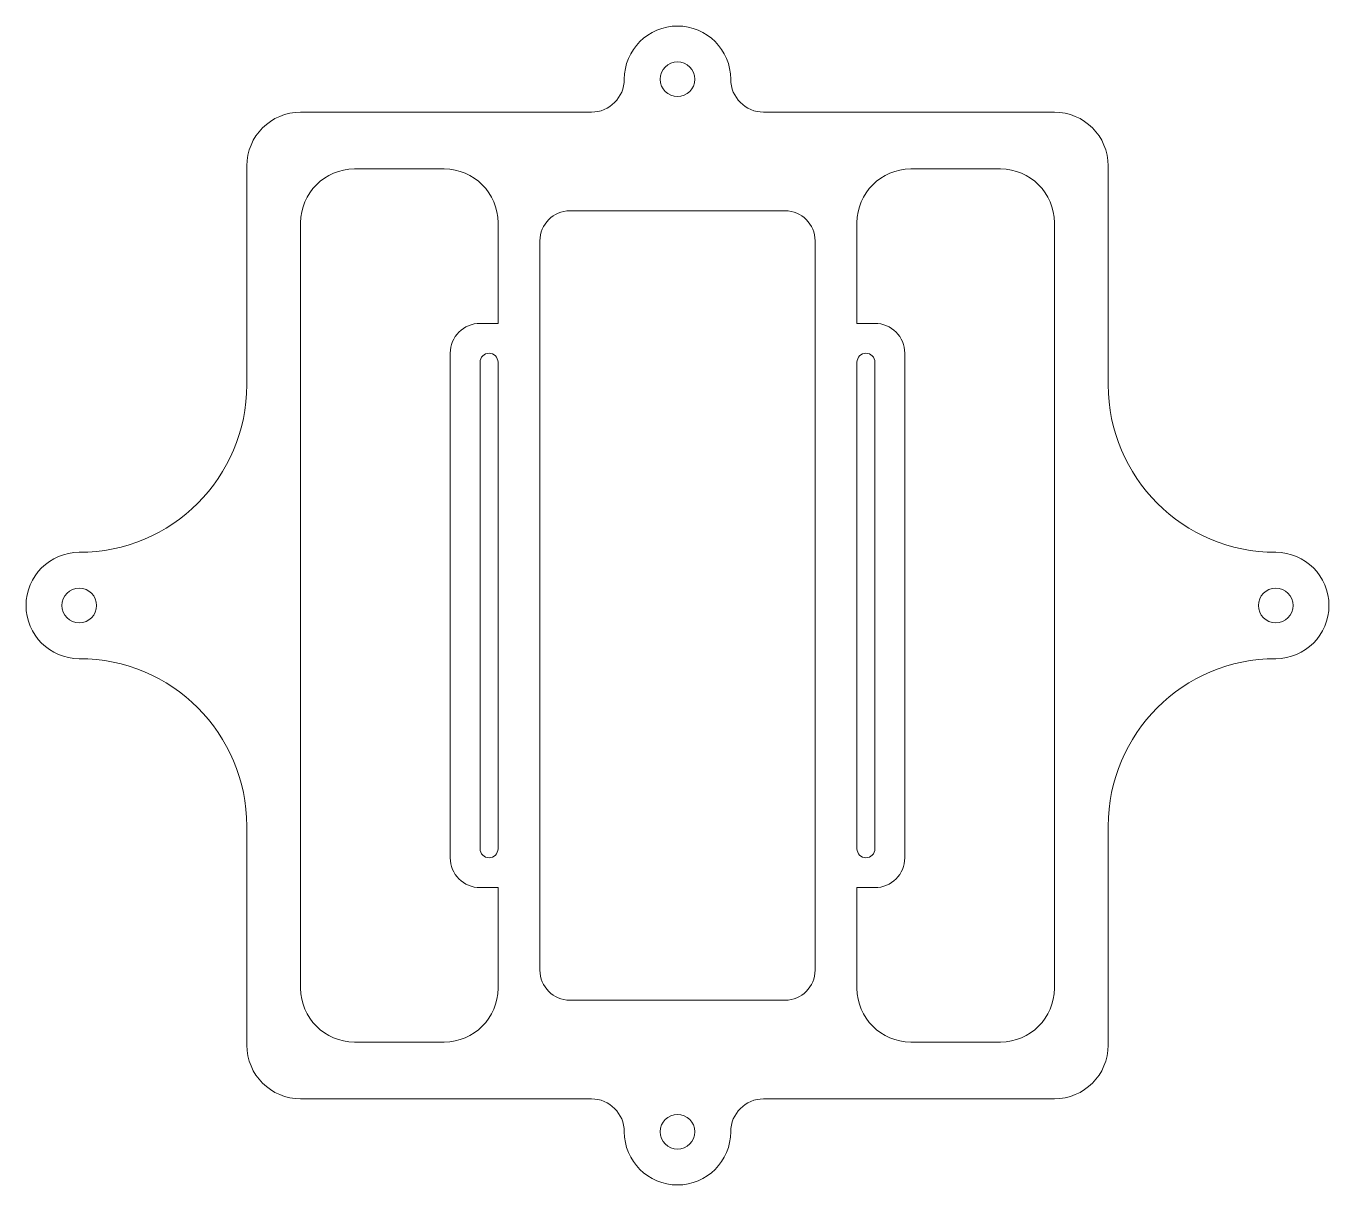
# Model space of a CAD drawing. Header units: millimetres. Extents: x -54 to 54, y -48 to 48.
import ezdxf

# ---------------------------------------------------------------- set-up
doc = ezdxf.new("R2010")
doc.units = ezdxf.units.MM

msp = doc.modelspace()

# ---------------------------------------------------------------- linework, layer by layer
at = {"color": 7, "linetype": 'Continuous', "lineweight": 15}
for p, q in [((-31.5, 41.25), (-7.2, 41.25)), ((7.2, 41.25), (31.5, 41.25)), ((-36, 36.75), (-36, 18.45)), ((-19.5, 36.5), (-27, 36.5)), ((27, 36.5), (19.5, 36.5)), ((36, 36.75), (36, 18.45)), ((9, 33), (-9, 33)), ((-31.5, 32), (-31.5, -32)), ((-15, 32), (-15, 23.59)), ((15, 32), (15, 23.59)), ((31.5, 32), (31.5, -32)), ((-11.5, 30.5), (-11.5, -30.5)), ((11.5, 30.5), (11.5, -30.5)), ((-15, 23.59), (-16.5, 23.59)), ((15, 23.59), (16.5, 23.59)), ((-19, 21.09), (-19, -21.09)), ((-15.75, 21.09), (-15.75, 21.09)), ((15.75, 21.09), (15.75, 21.09)), ((19, -21.09), (19, 21.09)), ((-16.5, -20.34), (-16.5, 20.34)), ((-15, 20.34), (-15, -20.34)), ((15, 20.34), (15, -20.34)), ((16.5, 20.34), (16.5, -20.34)), ((-36, -18.45), (-36, -36.75)), ((36, -18.45), (36, -36.75)), ((-15.75, -21.09), (-15.75, -21.09)), ((15.75, -21.09), (15.75, -21.09)), ((-15, -23.59), (-16.5, -23.59)), ((-15, -23.59), (-15, -32)), ((15, -23.59), (16.5, -23.59)), ((15, -23.59), (15, -32)), ((9, -33), (-9, -33)), ((-27, -36.5), (-19.5, -36.5)), ((19.5, -36.5), (27, -36.5)), ((-31.5, -41.25), (-7.2, -41.25)), ((7.2, -41.25), (31.5, -41.25))]:
    msp.add_line(p, q, dxfattribs=at)
for centre in [(0, 44), (-50, 0), (50, 0), (0, -44)]:
    msp.add_circle(centre, 1.45, dxfattribs=at)
for centre, radius, start, end in [((0, 44), 4.45, 0, 180), ((-7.2, 44), 2.75, 270, 0), ((7.2, 44), 2.75, 180, 270), ((-31.5, 36.75), 4.5, 90, 180), ((31.5, 36.75), 4.5, 0, 90), ((-27, 32), 4.5, 90, 180), ((-19.5, 32), 4.5, 0, 90), ((19.5, 32), 4.5, 90, 180), ((27, 32), 4.5, 0, 90), ((-9, 30.5), 2.5, 90, 180), ((9, 30.5), 2.5, 0, 90), ((-16.5, 21.09), 2.5, 90, 180), ((16.5, 21.09), 2.5, 0, 90), ((-15.75, 20.34), 0.749, 90, 180), ((-15.75, 20.34), 0.749, 0, 90), ((15.75, 20.34), 0.749, 90, 180), ((15.75, 20.34), 0.749, 0, 90), ((-50, 18.45), 14, 270, 0), ((50, 18.45), 14, 180, 270), ((-50, 0), 4.45, 90, 270), ((50, 0), 4.45, 270, 90), ((-50, -18.45), 14, 0, 90), ((50, -18.45), 14, 90, 180), ((-15.75, -20.34), 0.749, 180, 270), ((-15.75, -20.34), 0.749, 270, 0), ((15.75, -20.34), 0.749, 180, 270), ((15.75, -20.34), 0.749, 270, 0), ((-16.5, -21.09), 2.5, 180, 270), ((16.5, -21.09), 2.5, 270, 0), ((-9, -30.5), 2.5, 180, 270), ((9, -30.5), 2.5, 270, 0), ((-27, -32), 4.5, 180, 270), ((-19.5, -32), 4.5, 270, 0), ((19.5, -32), 4.5, 180, 270), ((27, -32), 4.5, 270, 0), ((-31.5, -36.75), 4.5, 180, 270), ((31.5, -36.75), 4.5, 270, 0), ((-7.2, -44), 2.75, 0, 90), ((7.2, -44), 2.75, 90, 180), ((0, -44), 4.45, 180, 0)]:
    msp.add_arc(centre, radius, start, end, dxfattribs=at)

doc.saveas('drawing.dxf')
